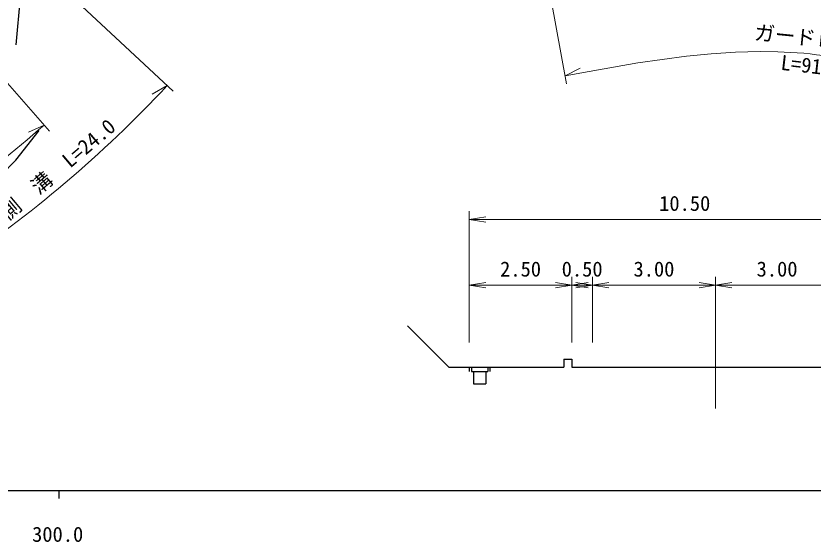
# Model space of a CAD drawing. Units: millimetres at full size, sheet at 1:1000, with parts at other scales. Extents: x 40000 to 680000, y 20000 to 380000.
# Drawn here: x 362761 to 459887, y 198715 to 262791 of the extents above; entities that cross this region are included whole.
import ezdxf
from ezdxf.enums import TextEntityAlignment as Align

# ---------------------------------------------------------------- set-up
doc = ezdxf.new("R2010")
doc.units = ezdxf.units.MM
doc.header["$LTSCALE"] = 1000
doc.linetypes.add('CHAIN', pattern=[18.5, 12, -1.5, 3.5, -1.5])
doc.linetypes.add('DASHED', pattern=[7.5, 6, -1.5])
for name, color, linetype, lineweight in [('M-BGD', 7, 'Continuous', 25), ('M-BMK', 2, 'Continuous', 13), ('M-BMK-OTRS', 5, 'CHAIN', 25), ('M-STR-DIM', 7, 'Continuous', 13), ('M-STR-HTXT', 7, 'Continuous', 13), ('M-TTL-BAND', 7, 'Continuous', 25)]:
    doc.layers.add(name, color=color, linetype=linetype, lineweight=lineweight)
doc.styles.add('ＭＳ ゴシック', font='')
doc.styles.get('ＭＳ ゴシック').set_extended_font_data('MS Gothic')

# ---------------------------------------------------------------- blocks, each defined once
blk = doc.blocks.new('open_arrow')
at = {"color": 0, "linetype": 'Continuous', "lineweight": -2}
blk.add_lwpolyline([(7.5, 1.25), (0, 0), (7.5, -1.25)], dxfattribs=at)

msp = doc.modelspace()

# ---------------------------------------------------------------- linework, layer by layer
at = {"layer": 'M-BGD'}
for p, q in [((415500, 220000), (410458, 225042)), ((429500, 221000), (429500, 220000)), ((429500, 221000), (430500, 221000)), ((430500, 221000), (430500, 220000)), ((418000, 220000), (418000, 219500)), ((418250, 220000), (418250, 219500)), ((420250, 220000), (420250, 219500)), ((420500, 220000), (420500, 219500)), ((418250, 219500), (420250, 219500)), ((418500, 219500), (418500, 218000)), ((420000, 219500), (420000, 218000)), ((418500, 218000), (420000, 218000))]:
    msp.add_line(p, q, dxfattribs=at)
at = {"layer": 'M-BGD', "linetype": 'DASHED'}
msp.add_lwpolyline([(354248, 236027), (360913, 243375), (362731, 245241), (365593, 248836)], dxfattribs=at)
at = {"layer": 'M-BGD'}
for points in [[(415500, 220000), (418000, 220000), (420500, 220000), (429500, 220000)], [(430500, 220000), (433000, 220000), (448000, 220000), (463000, 220000), (468000, 220000), (470500, 220000), (478000, 220000)]]:
    msp.add_lwpolyline(points, dxfattribs=at)
at = {"layer": 'M-BMK'}
msp.add_line((448000, 225000), (448000, 215000), dxfattribs=at)
at = {"layer": 'M-BMK-OTRS'}
for p, q in [((362808, 259280), (366362, 299122)), ((376056, 259081), (346800, 286359))]:
    msp.add_line(p, q, dxfattribs=at)
at = {"layer": 'M-STR-DIM'}
for p, q in [((418000, 223000), (418000, 239000)), ((418000, 238000), (470500, 238000)), ((430500, 223000), (430500, 231000)), ((433000, 223000), (433000, 231000)), ((448000, 223000), (448000, 231000)), ((418000, 230000), (430500, 230000)), ((430500, 230000), (433000, 230000)), ((433000, 230000), (448000, 230000)), ((448000, 230000), (463000, 230000))]:
    msp.add_line(p, q, dxfattribs=at)
at = {"layer": 'M-STR-HTXT'}
for p, q in [((425207, 280097), (429847, 254514)), ((356285, 260755), (366861, 248749)), ((381907, 253625), (376056, 259081)), ((429669, 255498), (431527, 256450)), ((381176, 254307), (379373, 253253)), ((366200, 249499), (364302, 248628))]:
    msp.add_line(p, q, dxfattribs=at)
msp.add_lwpolyline([(429669, 255498), (432619, 256041), (435573, 256568), (438532, 257061), (441499, 257505), (444475, 257883), (447460, 258179), (450454, 258374), (453452, 258452), (455593, 258428)], dxfattribs=at)
for centre, radius, start, end in [((454200, 208447), 50000, 73.91083, 88.40304), ((273661, 354554), 147000, 303.61048, 317.00339), ((273661, 354554), 140000, 299.51627, 311.37566)]:
    msp.add_arc(centre, radius, start, end, dxfattribs=at)
at = {"layer": 'M-TTL-BAND'}
for p, q in [((40000, 205000), (579000, 205000)), ((368000, 205000), (368000, 204000))]:
    msp.add_line(p, q, dxfattribs=at)

# ---------------------------------------------------------------- block references
at = {"layer": 'M-STR-DIM', "xscale": 267, "yscale": 267}
for p in [(418000, 238000), (418000, 230000), (430500, 230000), (433000, 230000), (448000, 230000)]:
    msp.add_blockref('open_arrow', p, dxfattribs=at)
at = {"layer": 'M-STR-DIM', "xscale": 267, "yscale": 267, "rotation": 180}
for p in [(430500, 230000), (433000, 230000), (448000, 230000)]:
    msp.add_blockref('open_arrow', p, dxfattribs=at)

# ---------------------------------------------------------------- texts
at = {"layer": 'M-STR-DIM', "style": 'ＭＳ ゴシック'}
for s, p in [('10.50', (444250, 238500)), ('2.50', (424250, 230500)), ('0.50', (431750, 230500)), ('3.00', (440500, 230500)), ('3.00', (455500, 230500))]:
    msp.add_text(s, height=1833, dxfattribs=at).set_placement(p, align=Align.BOTTOM_CENTER)
at = {"layer": 'M-STR-HTXT', "style": 'ＭＳ ゴシック'}
for s, rotation, p in [('ガードレール', 354.293, (460069, 258605)), ('側\u3000溝\u3000L=24.0', 40.125, (368752, 242954))]:
    msp.add_text(s, height=1833, rotation=rotation, dxfattribs=at).set_placement(p, align=Align.BOTTOM_CENTER)
msp.add_text('L=91.0', height=1833, rotation=353.436, dxfattribs=at).set_placement((459805, 257629), align=Align.TOP_CENTER)
at = {"layer": 'M-TTL-BAND', "style": 'ＭＳ ゴシック'}
msp.add_text('300.0', height=1833, dxfattribs=at).set_placement((367844, 198195), align=Align.BOTTOM_CENTER)

doc.saveas('drawing.dxf')
